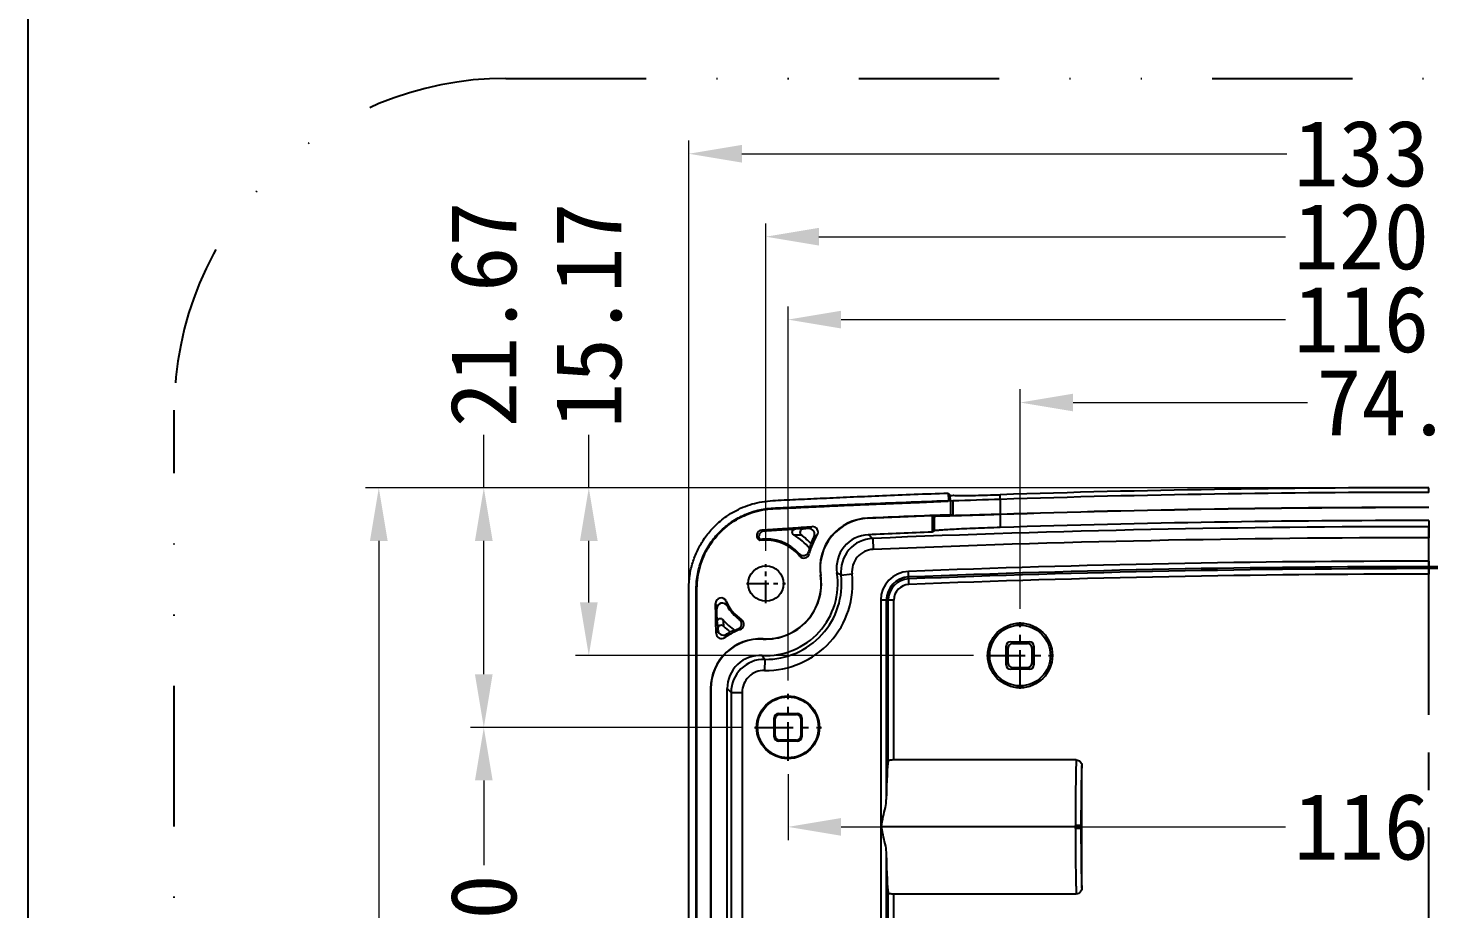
# Model space of a CAD drawing. Header units: millimetres. Extents: x 186 to 1161, y 123 to 802.
# Drawn here: x 186.2 to 313, y 350.1 to 429.7 of the extents above; entities that cross this region are included whole.
import ezdxf

# ---------------------------------------------------------------- set-up
doc = ezdxf.new("R2010")
doc.units = ezdxf.units.MM
doc.linetypes.add('CENTER', pattern=[50.8, 31.75, -6.35, 6.35, -6.35])
doc.linetypes.add('DIVIDE', pattern=[31.75, 12.7, -6.35, 0, -6.35, 0, -6.35])
doc.layers.add('dim', color=3, linetype='Continuous', lineweight=9)
doc.styles.add('FFS', font='')
doc.styles.get('FFS').set_extended_font_data('FangSong_GB2312')
doc.dimstyles.new('YanXiu', dxfattribs={"dimtxt": 2.5, "dimasz": 2.2, "dimexe": 0.66, "dimexo": 0.66, "dimgap": 0.66, "dimtad": 0, "dimzin": 1, "dimdsep": 46, "dimtxsty": 'FFS', "dimcen": 0, "dimclrd": 256, "dimclre": 131, "dimclrt": 42, "dimazin": 0, "dimtfac": 1, "dimtofl": 0, "dimtmove": 0, "dimatfit": 3, "dimfxl": 1, "dimlwd": 5, "dimlwe": 5, "dimarcsym": 0})

# ---------------------------------------------------------------- blocks, each defined once
blk = doc.blocks.new('*D130')
at = {"layer": 'Defpoints', "color": 0}
for p in [(276.01, 395.87), (276.01, 376.02), (350.01, 376.02)]:
    blk.add_point(p, dxfattribs=at)
at = {"layer": 'dim', "color": 131, "lineweight": 5}
for p, q in [((276.01, 377.22), (276.01, 397.07)), ((350.01, 377.22), (350.01, 397.07))]:
    blk.add_line(p, q, dxfattribs=at)
at = {"layer": 'dim', "lineweight": 5}
for p, q in [((280.81, 395.87), (302.03, 395.87)), ((345.21, 395.87), (323.99, 395.87))]:
    blk.add_line(p, q, dxfattribs=at)
at = {"layer": 'dim'}
for points in [[(280.81, 396.67), (280.81, 395.07), (276.01, 395.87)], [(345.21, 396.67), (345.21, 395.07), (350.01, 395.87)]]:
    blk.add_solid(points, dxfattribs=at)
at = {"layer": 'dim', "color": 42, "insert": (313.01, 395.87), "char_height": 6, "attachment_point": 5, "style": 'FFS'}
blk.add_mtext('74.00', dxfattribs=at)
blk = doc.blocks.new('*D131')
at = {"layer": 'Defpoints', "color": 0}
for p in [(371.01, 403.37), (255.01, 369.52), (371.01, 369.52)]:
    blk.add_point(p, dxfattribs=at)
at = {"layer": 'dim', "color": 131, "lineweight": 5}
for p, q in [((255.01, 370.72), (255.01, 404.57)), ((371.01, 370.72), (371.01, 404.57))]:
    blk.add_line(p, q, dxfattribs=at)
at = {"layer": 'dim', "lineweight": 5}
for p, q in [((259.81, 403.37), (300.02, 403.37)), ((366.21, 403.37), (326, 403.37))]:
    blk.add_line(p, q, dxfattribs=at)
at = {"layer": 'dim'}
for points in [[(259.81, 404.17), (259.81, 402.57), (255.01, 403.37)], [(366.21, 404.17), (366.21, 402.57), (371.01, 403.37)]]:
    blk.add_solid(points, dxfattribs=at)
at = {"layer": 'dim', "color": 42, "insert": (313.01, 403.37), "char_height": 6, "attachment_point": 5, "style": 'FFS'}
blk.add_mtext('116.00', dxfattribs=at)
blk = doc.blocks.new('*D132')
at = {"layer": 'Defpoints', "color": 0}
for p in [(313.01, 388.16), (236.98, 372.99), (272.98, 372.99)]:
    blk.add_point(p, dxfattribs=at)
at = {"layer": 'dim', "lineweight": 5}
for p, q in [((236.98, 388.16), (236.98, 392.96)), ((236.98, 377.79), (236.98, 383.36))]:
    blk.add_line(p, q, dxfattribs=at)
at = {"layer": 'dim', "color": 131, "lineweight": 5}
for p, q in [((311.81, 388.16), (235.78, 388.16)), ((271.78, 372.99), (235.78, 372.99))]:
    blk.add_line(p, q, dxfattribs=at)
at = {"layer": 'dim'}
for points in [[(236.18, 383.36), (237.78, 383.36), (236.98, 388.16)], [(236.18, 377.79), (237.78, 377.79), (236.98, 372.99)]]:
    blk.add_solid(points, dxfattribs=at)
at = {"layer": 'dim', "color": 42, "insert": (236.98, 403.75), "char_height": 6, "attachment_point": 5, "rotation": 90, "style": 'FFS'}
blk.add_mtext('15.17', dxfattribs=at)
blk = doc.blocks.new('*D133')
at = {"layer": 'Defpoints', "color": 0}
for p in [(313.01, 388.16), (227.48, 366.49), (251.98, 366.49)]:
    blk.add_point(p, dxfattribs=at)
at = {"layer": 'dim', "lineweight": 5}
for p, q in [((227.48, 388.16), (227.48, 392.96)), ((227.48, 371.29), (227.48, 383.36))]:
    blk.add_line(p, q, dxfattribs=at)
at = {"layer": 'dim', "color": 131, "lineweight": 5}
for p, q in [((311.81, 388.16), (226.28, 388.16)), ((250.78, 366.49), (226.28, 366.49))]:
    blk.add_line(p, q, dxfattribs=at)
at = {"layer": 'dim'}
for points in [[(226.68, 383.36), (228.28, 383.36), (227.48, 388.16)], [(226.68, 371.29), (228.28, 371.29), (227.48, 366.49)]]:
    blk.add_solid(points, dxfattribs=at)
at = {"layer": 'dim', "color": 42, "insert": (227.48, 403.84), "char_height": 6, "attachment_point": 5, "rotation": 90, "style": 'FFS'}
blk.add_mtext('21.67', dxfattribs=at)
blk = doc.blocks.new('*D134')
at = {"layer": 'Defpoints', "color": 0}
for p in [(251.98, 366.49), (227.48, 319.49), (251.98, 319.49)]:
    blk.add_point(p, dxfattribs=at)
at = {"layer": 'dim', "color": 131, "lineweight": 5}
for p, q in [((250.78, 366.49), (226.28, 366.49)), ((250.78, 319.49), (226.28, 319.49))]:
    blk.add_line(p, q, dxfattribs=at)
at = {"layer": 'dim', "lineweight": 5}
for p, q in [((227.48, 361.69), (227.48, 354.02)), ((227.48, 324.29), (227.48, 331.97))]:
    blk.add_line(p, q, dxfattribs=at)
at = {"layer": 'dim'}
for points in [[(226.68, 361.69), (228.28, 361.69), (227.48, 366.49)], [(226.68, 324.29), (228.28, 324.29), (227.48, 319.49)]]:
    blk.add_solid(points, dxfattribs=at)
at = {"layer": 'dim', "color": 42, "insert": (227.48, 342.99), "char_height": 6, "attachment_point": 5, "rotation": 90, "style": 'FFS'}
blk.add_mtext('47.00', dxfattribs=at)
blk = doc.blocks.new('*D142')
at = {"layer": 'Defpoints', "color": 0}
for p in [(255.01, 363.47), (371.01, 363.47), (371.01, 357.49)]:
    blk.add_point(p, dxfattribs=at)
at = {"layer": 'dim', "color": 131, "lineweight": 5}
for p, q in [((255.01, 362.27), (255.01, 356.29)), ((371.01, 362.27), (371.01, 356.29))]:
    blk.add_line(p, q, dxfattribs=at)
at = {"layer": 'dim', "lineweight": 5}
for p, q in [((259.81, 357.49), (300.02, 357.49)), ((366.21, 357.49), (326, 357.49))]:
    blk.add_line(p, q, dxfattribs=at)
at = {"layer": 'dim'}
for points in [[(259.81, 358.29), (259.81, 356.69), (255.01, 357.49)], [(366.21, 358.29), (366.21, 356.69), (371.01, 357.49)]]:
    blk.add_solid(points, dxfattribs=at)
at = {"layer": 'dim', "color": 42, "insert": (313.01, 357.49), "char_height": 6, "attachment_point": 5, "style": 'FFS'}
blk.add_mtext('116.00', dxfattribs=at)
blk = doc.blocks.new('*D143')
at = {"layer": 'Defpoints', "color": 0}
for p in [(373.01, 410.87), (253.01, 381.25), (373.01, 381.25)]:
    blk.add_point(p, dxfattribs=at)
at = {"layer": 'dim', "color": 131, "lineweight": 5}
for p, q in [((253.01, 382.45), (253.01, 412.07)), ((373.01, 382.45), (373.01, 412.07))]:
    blk.add_line(p, q, dxfattribs=at)
at = {"layer": 'dim', "lineweight": 5}
for p, q in [((257.81, 410.87), (300.02, 410.87)), ((368.21, 410.87), (326, 410.87))]:
    blk.add_line(p, q, dxfattribs=at)
at = {"layer": 'dim'}
for points in [[(257.81, 411.67), (257.81, 410.07), (253.01, 410.87)], [(368.21, 411.67), (368.21, 410.07), (373.01, 410.87)]]:
    blk.add_solid(points, dxfattribs=at)
at = {"layer": 'dim', "color": 42, "insert": (313.01, 410.87), "char_height": 6, "attachment_point": 5, "style": 'FFS'}
blk.add_mtext('120.00', dxfattribs=at)
blk = doc.blocks.new('*D147')
at = {"layer": 'Defpoints', "color": 0}
for p in [(313.01, 388.16), (217.98, 149.82), (313.01, 149.82)]:
    blk.add_point(p, dxfattribs=at)
at = {"layer": 'dim', "color": 131, "lineweight": 5}
for p, q in [((311.81, 388.16), (216.78, 388.16)), ((311.81, 149.82), (216.78, 149.82))]:
    blk.add_line(p, q, dxfattribs=at)
at = {"layer": 'dim', "lineweight": 5}
for p, q in [((217.98, 383.36), (217.98, 281.95)), ((217.98, 154.62), (217.98, 256.04))]:
    blk.add_line(p, q, dxfattribs=at)
at = {"layer": 'dim'}
for points in [[(217.18, 383.36), (218.78, 383.36), (217.98, 388.16)], [(217.18, 154.62), (218.78, 154.62), (217.98, 149.82)]]:
    blk.add_solid(points, dxfattribs=at)
at = {"layer": 'dim', "color": 42, "insert": (217.98, 268.99), "char_height": 6, "attachment_point": 5, "rotation": 90, "style": 'FFS'}
blk.add_mtext('238.34', dxfattribs=at)
blk = doc.blocks.new('*D121')
at = {"layer": 'Defpoints', "color": 0}
for p in [(379.99, 418.37), (379.99, 341.94), (246.03, 332.85)]:
    blk.add_point(p, dxfattribs=at)
at = {"layer": 'dim', "color": 131, "lineweight": 5}
for p, q in [((246.03, 334.04), (246.03, 419.57)), ((379.99, 343.14), (379.99, 419.57))]:
    blk.add_line(p, q, dxfattribs=at)
at = {"layer": 'dim', "lineweight": 5}
for p, q in [((250.83, 418.37), (300.15, 418.37)), ((375.19, 418.37), (325.87, 418.37))]:
    blk.add_line(p, q, dxfattribs=at)
at = {"layer": 'dim'}
for points in [[(250.83, 419.17), (250.83, 417.57), (246.03, 418.37)], [(375.19, 419.17), (375.19, 417.57), (379.99, 418.37)]]:
    blk.add_solid(points, dxfattribs=at)
at = {"layer": 'dim', "color": 42, "insert": (313.01, 418.37), "char_height": 6, "attachment_point": 5, "style": 'FFS'}
blk.add_mtext('133.96', dxfattribs=at)

msp = doc.modelspace()

# ---------------------------------------------------------------- linework, layer by layer
at = {"color": 1, "linetype": 'CENTER', "ltscale": 0.53595}
msp.add_line((313.005, 149.82), (313.005, 388.164), dxfattribs=at)
at = {"color": 7, "linetype": 'Continuous'}
for p, q in [((313.008, 387.742), (313.008, 388.164)), ((269.488, 387.684), (269.524, 387.003)), ((269.488, 387.684), (269.693, 387.497)), ((269.921, 386.968), (269.508, 386.953)), ((269.511, 386.953), (269.524, 387.003)), ((269.721, 386.961), (269.693, 387.497)), ((269.708, 386.96), (269.708, 385.709)), ((269.921, 386.968), (269.921, 385.645)), ((274.213, 387.114), (274.191, 387.536)), ((274.219, 387.115), (274.219, 385.756)), ((262.229, 385.397), (262.209, 385.414)), ((268.06, 385.63), (268.06, 384.147)), ((268.06, 385.63), (268.221, 385.583)), ((268.221, 385.583), (268.221, 384.26)), ((269.921, 385.645), (269.708, 385.709)), ((274.219, 385.741), (274.219, 384.572)), ((313.008, 386.384), (313.008, 386.369)), ((256.885, 384.464), (256.368, 384.429)), ((268.221, 384.26), (268.06, 384.147)), ((313.008, 385.201), (313.008, 383.642)), ((252.448, 383.497), (252.455, 383.392)), ((262.669, 383.582), (262.711, 382.583)), ((259.815, 380.252), (260.808, 380.363)), ((265.951, 379.418), (265.905, 380.593)), ((313.008, 381.523), (313.008, 380.347)), ((257.97, 380.235), (257.951, 380.243)), ((263.401, 377.988), (263.401, 316.19)), ((264.576, 377.988), (263.401, 377.988)), ((263.9, 377.988), (263.9, 359.975)), ((264.077, 363.442), (264.077, 377.988)), ((264.576, 363.543), (264.576, 377.988)), ((248.661, 375.416), (248.663, 375.321)), ((252.753, 374.481), (252.745, 374.499)), ((275.332, 374.067), (275.157, 374.242)), ((275.157, 374.242), (276.858, 374.242)), ((275.332, 374.067), (276.683, 374.067)), ((276.683, 374.067), (276.858, 374.242)), ((274.758, 372.142), (274.758, 373.842)), ((274.932, 373.668), (274.758, 373.842)), ((274.932, 372.317), (274.932, 373.668)), ((277.083, 373.668), (277.258, 373.842)), ((277.083, 373.668), (277.083, 372.317)), ((277.258, 373.842), (277.258, 372.142)), ((252.903, 372.643), (252.888, 371.644)), ((274.932, 372.317), (274.758, 372.142)), ((275.332, 371.917), (275.157, 371.742)), ((276.858, 371.742), (275.157, 371.742)), ((275.332, 371.917), (276.683, 371.917)), ((276.683, 371.917), (276.858, 371.742)), ((277.083, 372.317), (277.258, 372.142)), ((248.026, 369.987), (248.008, 370.005)), ((249.858, 369.644), (250.857, 369.644)), ((254.245, 367.655), (254.157, 367.742)), ((254.157, 367.742), (255.858, 367.742)), ((254.245, 367.655), (255.77, 367.655)), ((255.77, 367.655), (255.858, 367.742)), ((253.758, 365.642), (253.758, 367.342)), ((253.845, 367.255), (253.758, 367.342)), ((253.845, 365.729), (253.845, 367.255)), ((256.17, 367.255), (256.258, 367.342)), ((256.17, 367.255), (256.17, 365.729)), ((256.258, 367.342), (256.258, 365.642)), ((253.845, 365.729), (253.758, 365.642)), ((254.245, 365.329), (254.157, 365.242)), ((255.858, 365.242), (254.157, 365.242)), ((255.77, 365.329), (254.245, 365.329)), ((255.77, 365.329), (255.858, 365.242)), ((256.17, 365.729), (256.258, 365.642)), ((281.096, 363.543), (264.576, 363.543)), ((281.595, 351.947), (281.595, 363.037)), ((281.055, 357.492), (263.44, 357.492)), ((281.516, 357.627), (281.016, 357.627)), ((281.055, 357.492), (281.016, 357.627)), ((281.016, 357.357), (281.055, 357.492)), ((281.516, 357.627), (281.516, 357.357)), ((281.516, 357.357), (281.016, 357.357)), ((263.9, 355.009), (263.9, 316.19)), ((264.077, 325.529), (264.077, 351.542)), ((264.576, 325.53), (264.576, 351.441)), ((264.576, 351.441), (281.096, 351.441))]:
    msp.add_line(p, q, dxfattribs=at)
at = {"color": 1, "linetype": 'CENTER', "ltscale": 0.064}
for p, q in [((253.008, 377.732), (253.008, 381.252)), ((251.248, 379.492), (254.768, 379.492))]:
    msp.add_line(p, q, dxfattribs=at)
at = {"color": 1, "linetype": 'CENTER', "ltscale": 0.11}
for p, q in [((276.008, 369.967), (276.008, 376.017)), ((272.983, 372.992), (279.033, 372.992)), ((255.008, 363.467), (255.008, 369.517)), ((251.983, 366.492), (258.033, 366.492))]:
    msp.add_line(p, q, dxfattribs=at)
at = {"color": 2, "linetype": 'DIVIDE'}
msp.add_lwpolyline([(630.555, 135.836), (229.475, 135.836, -0.4142136), (199.475, 165.836), (199.475, 395.189, -0.4142136), (229.475, 425.189), (630.555, 425.189, -0.4142136), (660.555, 395.189), (660.555, 165.836, -0.4142136)], format="xyb", close=True, dxfattribs=at)
at = {"color": 7, "linetype": 'Continuous'}
for centre, radius in [((253.008, 379.492), 1.6), ((276.008, 372.992), 2.925), ((276.008, 372.992), 2.75), ((255.008, 366.492), 2.837), ((255.008, 366.492), 2.75)]:
    msp.add_circle(centre, radius, dxfattribs=at)
for centre, radius, start, end in [((313.008, -811.509), 1199.673, 90, 91.854177), ((312.996, -811.15), 1198.892, 91.853492, 92.059041), ((313.008, -811.512), 1199.254, 90.000002, 91.85349), ((262.4, 380.918), 4.5, 92.42792, 188.63484), ((262.42, 380.902), 4.5, 92.4269, 188.51776), ((313.301, -819.075), 1205.572, 92.072256, 92.428933), ((313.767, -830.796), 1217.284, 92.151858, 92.426518), ((313.01, -811.697), 1198.081, 90.000115, 91.855418), ((313.01, -811.697), 1198.066, 90.000115, 91.855441), ((252.678, 383.84), 0.5, 95.59571, 243.55595), ((252.878, 383.752), 0.5, 94.60207, 210.7149), ((254.872, 331.522), 52.928, 88.38019, 89.13283), ((263.788, 373.413), 13.03, 120.40959, 121.99313), ((256.918, 383.965), 0.5, 330.1918, 93.79573), ((257.226, 384.151), 0.5, 327.04118, 93.78327), ((313.707, -829.296), 1214.301, 92.154332, 92.427637), ((313.008, -811.559), 1196.201, 90.000019, 92.411833), ((313.008, -811.575), 1196.776, 90.000021, 91.857348), ((253.008, 379.492), 4.044, 41.84586, 97.95503), ((253.008, 379.492), 3.939, 39.24201, 98.06026), ((256.059, 331.092), 52.796, 89.83527, 90.56083), ((253.008, 379.492), 5.072, 38.85524, 60.02262), ((253.008, 379.492), 5.439, 41.86246, 53.92263), ((262.03, 381.035), 5.226, 147.03275, 167.2409), ((263.172, 381.509), 6.322, 165.22546, 169.38473), ((262.046, 381.027), 5.41, 150.19587, 157.22392), ((263.421, 373.137), 12.197, 118.2618, 119.83957), ((262.399, 380.919), 2.999, 92.42445, 188.64025), ((262.796, 380.585), 3, 92.41565, 186.36897), ((245.958, 364.049), 25.707, 49.45102, 50.60616), ((313.008, -811.55), 1195.192, 90.000011, 92.411841), ((256.392, 382.523), 0.5, 221.84141, 345.22114), ((200.608, 371.765), 56.383, 10.44137, 10.65418), ((256.445, 382.3), 0.5, 219.23703, 347.23912), ((262.033, 381.035), 5.334, 162.10173, 165.21819), ((225.254, 373.492), 32.851, 15.35252, 15.72552), ((262.796, 380.585), 2, 92.41122, 186.37254), ((253.008, 379.492), 6.5, 266.98382, 8.63561), ((253.008, 379.492), 7.849, 269.12487, 6.37381), ((252.058, 366.997), 15.358, 59.66436, 61.29682), ((266.008, 377.988), 2.607, 92.2629, 180), ((313.008, -811.528), 1193.05, 90.000012, 92.2627), ((313.008, -811.529), 1192.552, 90.000013, 92.262699), ((313.008, -811.523), 1192.369, 90.000007, 92.262704), ((313.008, -811.54), 1191.888, 90.000024, 92.262687), ((313.007, -811.529), 1192.552, 87.737301, 89.999987), ((313.007, -811.523), 1192.369, 87.737296, 89.999993), ((253.008, 379.492), 5, 266.98565, 8.6337), ((253.008, 379.492), 5.017, 267.0964, 8.51659), ((253.008, 379.492), 6.849, 269.12487, 6.37381), ((266.008, 377.988), 2.107, 92.26293, 180), ((266.008, 377.988), 1.931, 92.26295, 180), ((266.008, 377.988), 1.431, 92.2629, 180), ((248.946, 377.701), 0.5, 23.76228, 181.50792), ((253.008, 379.492), 3.939, 203.80539, 236.06051), ((258.511, 379.717), 9.286, 191.27194, 193.90463), ((257.416, 379.701), 9.192, 192.65049, 195.61949), ((249.063, 377.238), 0.5, 29.72111, 181.3987), ((-12.829, 371.066), 261.465, 1.08966, 1.35003), ((253.008, 379.492), 4.044, 209.746, 233.47834), ((259.773, 369.458), 12.562, 152.17958, 153.78394), ((307.691, 382.666), 59.473, 186.39906, 187.0018), ((253.008, 379.492), 5.072, 219.92115, 236.50496), ((303.367, 380.85), 54.445, 184.85997, 185.49551), ((253.008, 379.492), 5.439, 225.15604, 233.55752), ((252.266, 370.598), 4.993, 108.4299, 126.44355), ((251.922, 369.469), 6.042, 106.4755, 110.79715), ((252.263, 370.605), 5.091, 110.5185, 113.80428), ((250.304, 375.841), 0.5, 290.51613, 53.48257), ((257.096, 411.771), 36.995, 259.6955, 260.02362), ((256.876, 446.394), 70.431, 264.88863, 265.05793), ((250.529, 375.809), 0.5, 288.42925, 56.06551), ((252.508, 370.005), 4.5, 86.9846, 180.00264), ((252.525, 369.987), 4.5, 87.09536, 180.00273), ((249.003, 375.017), 0.5, 181.1156, 306.43222), ((249.163, 375.33), 0.5, 205.47869, 303.25224), ((260.021, 369.854), 11.73, 154.45681, 156.05576), ((252.276, 370.582), 5.178, 118.85709, 123.24786), ((252.507, 370.006), 2.999, 86.97982, 180.00558), ((265.798, 381.462), 15.622, 212.7918, 214.36619), ((252.857, 369.644), 3, 89.12958, 179.99706), ((252.857, 369.644), 2, 89.12589, 180.00206), ((268.619, 388.132), 26.34, 223.48531, 224.57887)]:
    msp.add_arc(centre, radius, start, end, dxfattribs=at)
for centre, major_axis, ratio, start_param, end_param in [((275.158, 373.842), (-0.283, 0.283), 0.9996955, -0.7852459, 0.7852459), ((275.332, 373.667), (-0.283, 0.283), 0.9996955, -0.7852459, 0.7852459), ((276.683, 373.667), (0.283, 0.283), 0.9996955, -0.7852459, 0.7852459), ((276.857, 373.842), (0.283, 0.283), 0.9996955, -0.7852459, 0.7852459), ((275.158, 372.142), (0.283, 0.283), 0.9996955, -3.9268385, -2.3563468), ((275.332, 372.317), (-0.283, -0.283), 0.9996955, -0.7852459, 0.7852459), ((276.683, 372.317), (0.283, -0.283), 0.9996955, -0.7852459, 0.7852459), ((276.857, 372.142), (-0.283, 0.283), 0.9996955, -3.9268385, -2.3563468), ((254.158, 367.342), (-0.283, 0.283), 0.9996955, -0.7852459, 0.7852459), ((254.245, 367.255), (-0.283, 0.283), 0.9996955, -0.7852459, 0.7852459), ((255.77, 367.255), (0.283, 0.283), 0.9996955, -0.7852459, 0.7852459), ((255.857, 367.342), (0.283, 0.283), 0.9996955, -0.7852459, 0.7852459), ((254.158, 365.642), (0.283, 0.283), 0.9996955, -3.9268385, -2.3563468), ((254.245, 365.729), (-0.283, -0.283), 0.9996955, -0.7852459, 0.7852459), ((255.77, 365.729), (0.283, -0.283), 0.9996955, -0.7852459, 0.7852459), ((255.857, 365.642), (-0.283, 0.283), 0.9996955, -3.9268385, -2.3563468), ((264.141, 357.627), (0, 6), 0.0436609, 0.2489279, 1.1688508), ((264.141, 357.357), (0, 6), 0.0436609, -4.3104434, -3.3905206)]:
    msp.add_ellipse(centre, major_axis=major_axis, ratio=ratio, start_param=start_param, end_param=end_param, dxfattribs=at)
for points, start_tangent, end_tangent in [([(246.036, 309.378), (246.026, 315.968), (246.026, 321.959), (246.026, 327.418), (246.026, 332.401), (246.026, 336.958), (246.026, 341.128), (246.026, 344.951), (246.026, 348.462), (246.026, 351.687), (246.026, 354.655), (246.026, 357.393), (246.026, 359.922), (246.026, 362.261), (246.026, 364.426), (246.026, 366.436), (246.026, 368.3), (246.026, 370.021), (246.026, 371.602), (246.026, 373.046), (246.026, 374.366), (246.025, 375.596), (246.026, 376.77), (246.025, 377.922), (246.027, 379.082), (246.119, 380.247), (246.383, 381.391), (246.803, 382.467), (247.372, 383.467), (248.132, 384.434), (249.159, 385.371), (250.517, 386.209), (252.194, 386.804), (254.12, 387.03), (256.219, 387.13), (258.482, 387.234), (260.925, 387.343), (263.562, 387.455), (266.411, 387.569), (269.488, 387.684)], (0.0000943, 1), (0.9993422, 0.0362662)), ([(246.707, 308.134), (246.707, 308.213), (246.707, 312.934), (246.707, 317.656), (246.707, 322.377), (246.707, 331.819), (246.707, 341.262), (246.707, 350.704), (246.707, 355.425), (246.707, 360.146), (246.707, 364.867), (246.707, 369.589), (246.707, 371.949), (246.707, 374.31), (246.707, 376.669), (246.707, 377.854), (246.707, 379.019), (246.741, 379.727), (246.839, 380.41), (247.229, 381.741), (247.863, 382.973), (248.719, 384.063), (249.766, 384.972), (250.965, 385.667), (252.276, 386.123), (252.953, 386.254), (253.657, 386.323), (254.57, 386.367), (255.501, 386.413), (257.353, 386.5), (259.207, 386.585), (261.061, 386.667), (264.77, 386.822), (268.479, 386.965), (269.524, 387.003)], (0.0003329, 0.9999999), (0.9993425, 0.0362571)), ([(246.769, 308.117), (246.769, 314.068), (246.769, 319.543), (246.769, 324.583), (246.769, 329.226), (246.769, 333.506), (246.769, 337.452), (246.769, 341.093), (246.769, 344.453), (246.769, 347.556), (246.769, 350.426), (246.769, 353.083), (246.769, 355.543), (246.769, 357.82), (246.769, 359.929), (246.769, 361.884), (246.769, 363.698), (246.769, 365.384), (246.769, 366.952), (246.769, 368.409), (246.769, 369.755), (246.769, 370.991), (246.769, 372.123), (246.769, 373.175), (246.769, 374.174), (246.768, 375.15), (246.768, 376.124), (246.769, 377.097), (246.768, 378.066), (246.769, 379.049), (246.84, 380.048), (247.049, 381.022), (247.387, 381.959), (247.865, 382.861), (248.493, 383.72), (249.252, 384.489), (250.109, 385.13), (251.04, 385.634), (252.008, 385.987), (252.959, 386.193), (253.877, 386.274), (254.789, 386.316), (255.707, 386.361), (256.626, 386.405), (257.55, 386.448), (258.505, 386.492), (259.522, 386.538), (260.626, 386.586), (261.832, 386.638), (263.142, 386.694), (264.562, 386.752), (266.092, 386.813), (267.739, 386.876), (269.508, 386.953)], (0.0003354, 0.9999999), (0.999342, 0.0362717)), ([(269.693, 387.497), (269.871, 387.473), (270.34, 387.462), (271.054, 387.464), (271.973, 387.477), (273.053, 387.502), (274.191, 387.536)], (0.737862, -0.6749516), (0.9994764, 0.0323557)), ([(274.219, 385.741), (273.068, 385.704), (271.96, 385.67), (270.935, 385.639), (270.033, 385.613), (269.286, 385.594), (268.722, 385.582), (268.363, 385.578), (268.221, 385.583)], (-0.9994757, -0.032379), (-0.9588575, 0.2838877)), ([(274.219, 385.756), (272.91, 385.715), (271.73, 385.68), (270.779, 385.654), (270.158, 385.643), (269.921, 385.645)], (-0.9994757, -0.0323786), (-0.9584888, 0.2851302)), ([(252.629, 384.337), (253.184, 384.381), (254.066, 384.439), (254.976, 384.502), (255.931, 384.566), (256.976, 384.636), (257.193, 384.65)], (0.9952095, 0.0977656), (0.9978263, 0.0658985)), ([(252.838, 384.251), (252.823, 384.262), (252.808, 384.272), (252.793, 384.281), (252.778, 384.289), (252.763, 384.296), (252.749, 384.302), (252.734, 384.308), (252.72, 384.313), (252.706, 384.318), (252.693, 384.322), (252.68, 384.326), (252.667, 384.329), (252.654, 384.332), (252.642, 384.335), (252.629, 384.337)], (-0.7693381, 0.6388418), (-0.9826871, 0.1852732)), ([(252.838, 384.251), (253.725, 384.312), (254.671, 384.376), (255.673, 384.444)], (0.9967757, 0.0802379), (0.9977975, 0.0663332)), ([(255.542, 383.886), (255.432, 383.994), (255.391, 384.14), (255.427, 384.286), (255.529, 384.397), (255.673, 384.444)], (-0.8662227, 0.4996581), (0.9977975, 0.0663332)), ([(256.368, 384.429), (256.23, 384.386), (256.129, 384.283), (256.087, 384.145), (256.116, 384.002), (256.21, 383.888)], (-0.9978003, -0.0662912), (0.8082225, -0.5888772)), ([(274.219, 384.572), (273.067, 384.532), (271.959, 384.489), (270.934, 384.444), (270.032, 384.399), (269.285, 384.357), (268.722, 384.318), (268.363, 384.286), (268.221, 384.26)], (-0.9994746, -0.0324107), (-0.8174918, -0.5759402)), ([(248.503, 375.007), (248.5, 375.166), (248.457, 377.257), (248.446, 377.688)], (-0.019548, 0.9998089), (-0.0255627, 0.9996732)), ([(248.588, 376.038), (248.621, 376.18), (248.716, 376.291), (248.852, 376.343), (248.997, 376.324), (249.118, 376.237)], (-0.0194385, 0.9998111), (0.6417333, -0.7669279)), ([(249.172, 375.636), (249.05, 375.709), (248.909, 375.718), (248.78, 375.662), (248.691, 375.554), (248.661, 375.416)], (-0.7090302, 0.7051781), (0.0190747, -0.9998181)), ([(248.663, 375.321), (248.711, 375.115)], (0.0191451, -0.9998167), (0.4294117, -0.9031088)), ([(248.008, 370.005), (248.008, 368.214), (248.008, 365.467), (248.008, 362.72), (248.008, 351.733), (248.008, 340.745), (248.008, 329.757), (248.008, 324.263), (248.008, 318.77), (248.008, 316.289)], (0.000028, -1), (-0.0000628, -1)), ([(248.026, 369.987), (248.026, 367.092), (248.026, 363.975), (248.026, 360.62), (248.026, 357.012), (248.026, 353.138), (248.026, 348.988), (248.026, 344.554), (248.026, 339.804), (248.026, 334.677), (248.026, 329.1), (248.026, 323), (248.025, 316.306)], (0.0000295, -1), (-0.0000635, -1)), ([(249.508, 316.288), (249.508, 318.77), (249.508, 324.264), (249.508, 329.757), (249.508, 340.745), (249.508, 351.733), (249.508, 362.72), (249.508, 365.467), (249.508, 368.214), (249.508, 370.006)], (0.0000628, 1), (-0.0000277, 1)), ([(249.858, 369.644), (249.858, 362.841), (249.858, 355.225), (249.858, 346.795), (249.858, 337.552), (249.858, 327.495), (249.857, 316.625)], (0.0000308, -1), (-0.0000594, -1)), ([(250.857, 369.644), (250.857, 362.841), (250.857, 355.225), (250.857, 346.795), (250.857, 337.552), (250.857, 327.495), (250.857, 316.625)], (0.000008, -1), (-0.0000439, -1)), ([(264.576, 363.543), (264.392, 363.537), (264.232, 363.519), (264.121, 363.486), (264.077, 363.442)], (-1, 0), (-0.1692793, -0.9855681)), ([(281.096, 363.543), (281.082, 363.316), (281.066, 362.901), (281.051, 362.254), (281.037, 361.37), (281.026, 360.291), (281.019, 359.032), (281.016, 357.627)], (-0.0942397, -0.9955495), (-0.0000056, -1)), ([(281.096, 363.543), (281.286, 363.506), (281.449, 363.396), (281.557, 363.23), (281.595, 363.037)], (1, 0.0000001), (0.0000165, -1)), ([(281.595, 363.037), (281.58, 362.818), (281.565, 362.428), (281.55, 361.829), (281.537, 361.02), (281.526, 360.038), (281.519, 358.895), (281.516, 357.627)], (-0.0948402, -0.9954925), (-0.0000055, -1)), ([(263.44, 357.492), (263.623, 358.418), (263.815, 359.239), (263.9, 359.974)], (0.2773504, 0.9607688), (0.0185566, 0.9998278)), ([(263.44, 357.492), (263.623, 356.566), (263.815, 355.744), (263.9, 355.009)], (0.2773504, -0.9607688), (0.0185566, -0.9998278)), ([(281.016, 357.357), (281.019, 355.944), (281.026, 354.668), (281.038, 353.557), (281.052, 352.692), (281.067, 352.078), (281.081, 351.678), (281.096, 351.441)], (0.0000045, -1), (0.0942367, -0.9955498)), ([(281.516, 357.357), (281.519, 356.081), (281.526, 354.922), (281.537, 353.909), (281.551, 353.115), (281.566, 352.547), (281.58, 352.173), (281.595, 351.947)], (0.0000044, -1), (0.0948201, -0.9954944)), ([(264.077, 351.542), (264.121, 351.498), (264.232, 351.466), (264.392, 351.447), (264.576, 351.441)], (0.1692793, -0.9855681), (1, 0)), ([(281.595, 351.947), (281.557, 351.754), (281.449, 351.589), (281.286, 351.478), (281.096, 351.441)], (-0.000002, -1), (-1, 0))]:
    msp.add_spline(points, degree=3, dxfattribs=dict(at, start_tangent=start_tangent, end_tangent=end_tangent))
at = {"layer": 'Defpoints'}
msp.add_lwpolyline([(186.237, 802.316), (673.793, 802.316), (673.793, 122.836), (186.237, 122.836)], close=True, dxfattribs=at)

# ---------------------------------------------------------------- dimensions: what is measured, and where the dimension line sits
at = {"layer": 'dim'}
for base, p1, p2, override, picture, middle in [((379.989, 418.366), (246.026, 332.845), (379.989, 341.944), {"dimtxt": 6, "dimasz": 4.8, "dimexe": 1.1994, "dimexo": 1.1994, "dimgap": 1.1994}, '*D121', (313.008, 418.366)), ((373.008, 410.866), (253.008, 381.252), (373.008, 381.252), {"dimtxt": 6, "dimasz": 4.8, "dimexe": 1.1994, "dimexo": 1.1994, "dimgap": 1.1994}, '*D143', (313.008, 410.866)), ((371.008, 403.366), (255.008, 369.517), (371.008, 369.517), {"dimtxt": 6, "dimasz": 4.8, "dimexe": 1.1994, "dimexo": 1.1994, "dimgap": 1.1994}, '*D131', (313.008, 403.366)), ((276.008, 395.866), (350.008, 376.017), (276.008, 376.017), {"dimtxt": 6, "dimasz": 4.8, "dimexe": 1.1994, "dimexo": 1.1994, "dimgap": 1.1994, "dimtmove": 1}, '*D130', (313.008, 395.866)), ((371.008, 357.492), (255.008, 363.467), (371.008, 363.467), {"dimtxt": 6, "dimasz": 4.8, "dimexe": 1.1994, "dimexo": 1.1994, "dimgap": 1.1994}, '*D142', (313.008, 357.492))]:
    dim = msp.add_linear_dim(base=base, p1=p1, p2=p2, dimstyle='YanXiu', override=override, dxfattribs=at)
    dim.commit()
    dim.dimension.update_dxf_attribs({"geometry": picture, "text_midpoint": middle})
for base, p2, picture, middle in [((227.48, 366.492), (251.983, 366.492), '*D133', (227.48, 403.845)), ((236.98, 372.992), (272.983, 372.992), '*D132', (236.98, 403.747))]:
    dim = msp.add_linear_dim(base=base, p1=(313.008, 388.164), p2=p2, angle=90, dimstyle='YanXiu', override={"dimtxt": 6, "dimasz": 4.8, "dimexe": 1.1994, "dimexo": 1.1994, "dimgap": 1.1994}, dxfattribs=at)
    dim.commit()
    dim.dimension.update_dxf_attribs({"geometry": picture, "text_midpoint": middle, "dimtype": 160})
for base, p1, p2, override, picture, middle in [((217.98, 149.82), (313.008, 388.164), (313.005, 149.82), {"dimtxt": 6, "dimasz": 4.8, "dimexe": 1.1994, "dimexo": 1.1994, "dimgap": 1.1994}, '*D147', (217.98, 268.992)), ((227.48, 319.492), (251.983, 366.492), (251.983, 319.492), {"dimtxt": 6, "dimasz": 4.8, "dimexe": 1.1994, "dimexo": 1.1994, "dimgap": 1.1994, "dimtmove": 1}, '*D134', (227.48, 342.992))]:
    dim = msp.add_linear_dim(base=base, p1=p1, p2=p2, angle=90, dimstyle='YanXiu', override=override, dxfattribs=at)
    dim.commit()
    dim.dimension.update_dxf_attribs({"geometry": picture, "text_midpoint": middle})

doc.saveas('drawing.dxf')
